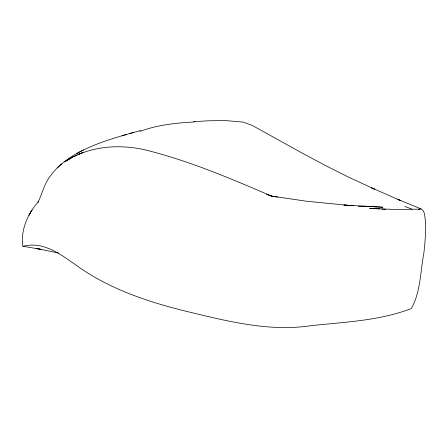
<?xml version="1.0" encoding="UTF-8"?>
<svg xmlns="http://www.w3.org/2000/svg" width="448" height="448" viewBox="0 0 448 448"><rect width="100%" height="100%" fill="white"/><g stroke="black" fill="none" stroke-linecap="round" stroke-linejoin="round"><path stroke-width="0.67" d="M140.571 130.497C116.642 137.351 91.902 143.578 70.7 157.158C63.308 162.075 56.448 167.91 51.094 175.034C44.453 182.952 42.442 193.222 38.024 202.233L38.298 201.846C27.647 213.746 20.703 229.757 22.714 245.941L22.954 246.282L41.418 249.418L36.053 248.433L58.632 253.014M57.372 167.843L61.634 163.884M77.33 154.918L72.918 156.867L64.702 161.857C89.762 145.174 122.461 143.36 150.92 151.351C192.702 162.249 232.495 179.323 272.059 196.325L266.829 194.354M68.74 159.186L72.918 156.867M83.541 149.923L76.821 153.418M82.992 152.522L78.372 154.375L81.978 152.942M139.938 131.398C157.382 124.88 176.07 122.993 194.533 121.934M121.895 135.783L126.442 134.49M129.371 133.65L133.851 132.373M418.426 209.507L421.042 208.919C425.236 211.114 424.687 216.804 425.348 220.814C426.009 231.633 425.062 242.486 423.842 253.232C420.274 271.65 420.762 291.978 411.281 308.577C379.288 320.83 344.742 322.028 311.074 325.674C271.589 331.615 232.383 322.454 194.208 313.214C155.518 304.114 116.687 292.208 83.233 270.127C65.313 258.3 46.267 240.285 22.954 246.282M193.682 121.654L208.354 120.803L224.834 120.529L243.32 122.091L252.252 125.434L304.494 154.386L327.018 166.32L348.88 177.285L374.646 189.202L371.42 187.796L400.299 200.418L397.902 199.422L421.042 208.919M419.709 209.143L395.074 209.496L369.533 208.275L375.598 208.639M362.219 206.298L374.853 206.31L373.486 206.31M358.305 206.304L365.635 206.242L382.827 207.228L343.896 205.05L353.248 205.722L348.387 205.374M385.661 209.423L381.713 209.138M379.781 208.992L371.745 208.404M348.331 205.363L306.494 201.225L271.214 196.028L277.715 197.142M266.806 194.331L271.807 196.123M404.88 206.478L412.042 209.182M31.926 210.157L29.025 215.107L31.926 210.157"/></g></svg>
